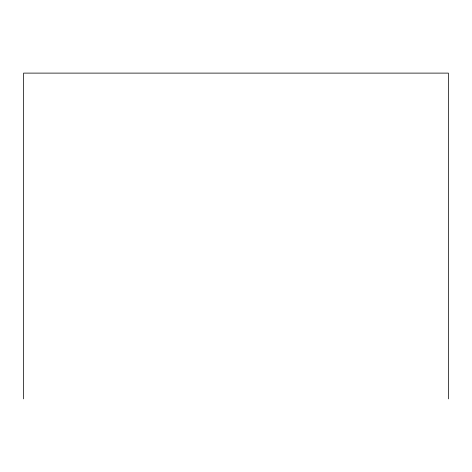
<?xml version="1.0" encoding="UTF-8"?>
<svg xmlns="http://www.w3.org/2000/svg" width="472" height="472" viewBox="0 0 472 472"><rect width="100%" height="100%" fill="white"/><g stroke="black" fill="none" stroke-linecap="round" stroke-linejoin="round"><path stroke-width="0.71" d="M448.4 398.887L448.4 73.113L23.6 73.113L23.6 398.887"/></g></svg>
